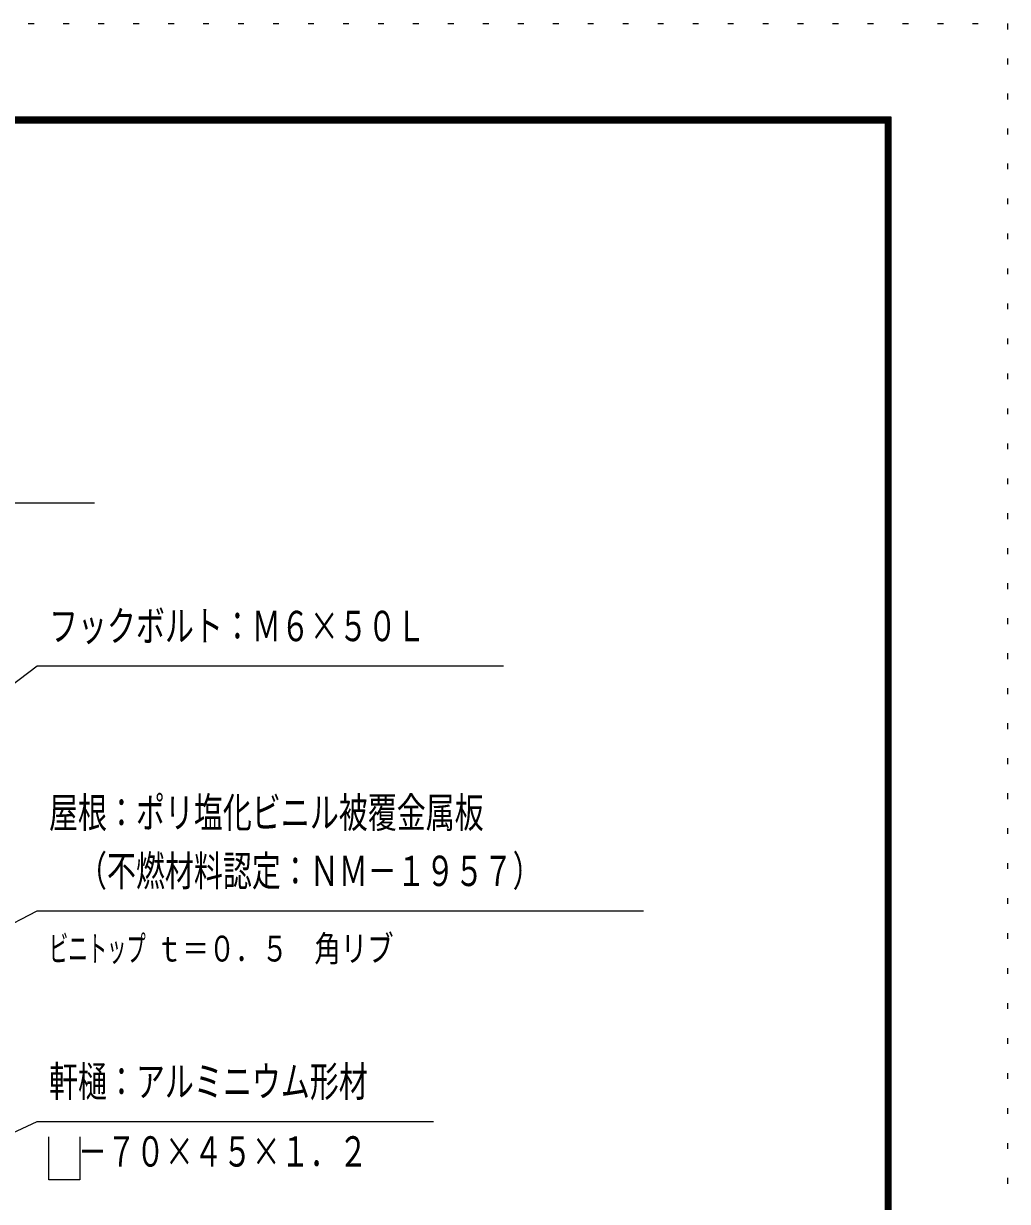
# Model space of a CAD drawing. Units: millimetres, scale not verified. Extents: x -22990 to 22993, y -10500 to 10500.
# Drawn here: x 18773 to 22993, y 5449 to 10500 of the extents above; entities that cross this region are included whole.
import ezdxf
from ezdxf.enums import TextEntityAlignment as Align

# ---------------------------------------------------------------- set-up
doc = ezdxf.new("R2010")
doc.units = ezdxf.units.MM
doc.header["$LTSCALE"] = 50
doc.linetypes.add('USER4', pattern=[3, 0.5, -2.5])
for name, color, linetype, lineweight in [('0-A_2-52DIM', 3, 'Continuous', 18), ('0-C_F-F1PAPER', 5, 'Continuous', 18), ('0-D_F-E_J_ADD', 5, 'USER4', 18)]:
    doc.layers.add(name, color=color, linetype=linetype, lineweight=lineweight)
doc.styles.add('ＭＳ ゴシック', font='')
doc.styles.get('ＭＳ ゴシック').set_extended_font_data('MS Gothic')

msp = doc.modelspace()

# ---------------------------------------------------------------- linework, layer by layer
at = {"layer": '0-A_2-52DIM'}
for p, q in [((17737.57, 6132.39), (18831.77, 6694.93)), ((18831.77, 6694.93), (21431.77, 6694.93))]:
    msp.add_line(p, q, dxfattribs=at)
for points in [[(15724.8, 6298.37), (16926.68, 8444.93), (19076.67, 8444.93)], [(20831.77, 7744.93), (18831.77, 7744.93), (17094.4, 6427.52)], [(18154.51, 5478.5), (18831.77, 5791.9), (20531.77, 5791.9)], [(19013.42, 5725.85), (19013.42, 5541.9), (18881.78, 5541.9), (18881.78, 5725.85)]]:
    msp.add_lwpolyline(points, dxfattribs=at)
at = {"layer": '0-C_F-F1PAPER'}
for points in [[(22493.19, -10000), (-6206.81, -10000), (-6206.81, 10100), (22493.19, 10100)], [(22490.68, -9997.5), (-6204.31, -9997.5), (-6204.31, 10097.5), (22490.68, 10097.5)], [(22488.19, -9995), (22488.19, 10095), (-6201.81, 10095), (-6201.81, -9995)], [(22485.69, -9992.5), (-6199.31, -9992.5), (-6199.31, 10092.5), (22485.69, 10092.5)], [(22483.19, -9990), (22483.19, 10090), (-6196.81, 10090), (-6196.81, -9990)], [(22480.69, -9987.5), (-6194.31, -9987.5), (-6194.31, 10087.5), (22480.69, 10087.5)], [(22478.18, -9985), (22478.18, 10085), (-6191.81, 10085), (-6191.81, -9985)], [(22475.69, -9982.5), (-6189.31, -9982.5), (-6189.31, 10082.5), (22475.69, 10082.5)], [(22473.19, -9980), (22473.19, 10080), (-6186.81, 10080), (-6186.81, -9980)], [(22470.69, -9977.5), (-6184.31, -9977.5), (-6184.31, 10077.5), (22470.69, 10077.5)], [(22468.19, -9975), (-6181.81, -9975), (-6181.81, 10075), (22468.19, 10075)]]:
    msp.add_lwpolyline(points, close=True, dxfattribs=at)
at = {"layer": '0-D_F-E_J_ADD'}
msp.add_lwpolyline([(22993.19, -10500), (-6706.81, -10500), (-6706.81, 10500), (22993.19, 10500)], close=True, dxfattribs=at)

# ---------------------------------------------------------------- texts
at = {"layer": '0-A_2-52DIM', "color": 7, "style": 'ＭＳ ゴシック'}
for s, height, width, p in [('フックボルト：Ｍ６×５０Ｌ', 130.2, 0.7, (18881.78, 7812.7)), ('屋根：ポリ塩化ビニル被覆金属板', 130.2, 0.7, (18881.78, 7012.69)), ('\u3000（不燃材料認定：ＮＭ－１９５７）', 130.2, 0.7, (18881.77, 6762.7)), ('ビニトップ ', 110.7, 0.55, (18881.77, 6444.93)), ('ｔ＝０．５\u3000角リブ', 110.7, 0.75, (19341.05, 6444.93)), ('軒樋：アルミニウム形材', 130.2, 0.7, (18881.78, 5859.67)), ('\u3000－７０×４５×１．２', 130.2, 0.7, (18881.78, 5559.67))]:
    msp.add_text(s, height=height, dxfattribs=dict(at, width=width)).set_placement(p, align=Align.BOTTOM_LEFT)

doc.saveas('drawing.dxf')
